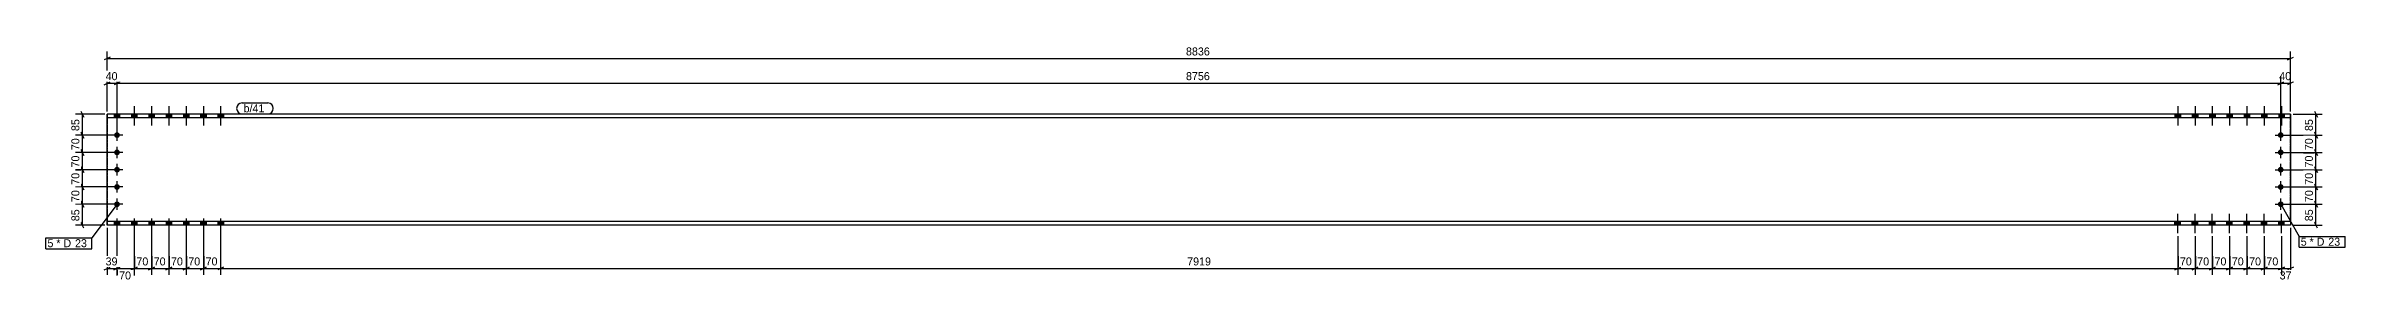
# Model space of a CAD drawing. Header units: millimetres. Extents: x 31 to 23394, y 26 to 977.
# Drawn here: x 14091 to 23394, y 26 to 977 of the extents above; entities that cross this region are included whole.
import ezdxf

# ---------------------------------------------------------------- set-up
doc = ezdxf.new("R2010")
doc.units = ezdxf.units.MM
doc.linetypes.add('DXK_LINE_DOT4', pattern=[0.9408, 0.4704, -0.4704])
doc.styles.add('Comic Sans MS', font='COMIC.TTF', dxfattribs={"height": 0.2})

msp = doc.modelspace()

# ---------------------------------------------------------------- hatches: boundary and pattern name
at = {"linetype": 'Continuous'}
for points in [[(14366.6, 686.8), (14388.6, 686.8), (14388.6, 701.4), (14366.6, 701.4)], [(14366.6, 686.8), (14388.6, 686.8), (14388.6, 701.4), (14366.6, 701.4)], [(14436.6, 686.8), (14458.6, 686.8), (14458.6, 701.4), (14436.6, 701.4)], [(14436.6, 686.8), (14458.6, 686.8), (14458.6, 701.4), (14436.6, 701.4)], [(14506.6, 686.8), (14528.6, 686.8), (14528.6, 701.4), (14506.6, 701.4)], [(14506.6, 686.8), (14528.6, 686.8), (14528.6, 701.4), (14506.6, 701.4)], [(14576.6, 686.8), (14598.6, 686.8), (14598.6, 701.4), (14576.6, 701.4)], [(14576.6, 686.8), (14598.6, 686.8), (14598.6, 701.4), (14576.6, 701.4)], [(14646.6, 686.8), (14668.6, 686.8), (14668.6, 701.4), (14646.6, 701.4)], [(14646.6, 686.8), (14668.6, 686.8), (14668.6, 701.4), (14646.6, 701.4)], [(14716.6, 686.8), (14738.6, 686.8), (14738.6, 701.4), (14716.6, 701.4)], [(14716.6, 686.8), (14738.6, 686.8), (14738.6, 701.4), (14716.6, 701.4)], [(14786.6, 686.8), (14808.6, 686.8), (14808.6, 701.4), (14786.6, 701.4)], [(14786.6, 686.8), (14808.6, 686.8), (14808.6, 701.4), (14786.6, 701.4)], [(22728, 701.4), (22706, 701.4), (22706, 686.8), (22728, 686.8)], [(22728, 701.4), (22706, 701.4), (22706, 686.8), (22728, 686.8)], [(22798, 701.4), (22776, 701.4), (22776, 686.8), (22798, 686.8)], [(22798, 701.4), (22776, 701.4), (22776, 686.8), (22798, 686.8)], [(22868, 701.4), (22846, 701.4), (22846, 686.8), (22868, 686.8)], [(22868, 701.4), (22846, 701.4), (22846, 686.8), (22868, 686.8)], [(22938, 701.4), (22916, 701.4), (22916, 686.8), (22938, 686.8)], [(22938, 701.4), (22916, 701.4), (22916, 686.8), (22938, 686.8)], [(23008, 701.4), (22986, 701.4), (22986, 686.8), (23008, 686.8)], [(23008, 701.4), (22986, 701.4), (22986, 686.8), (23008, 686.8)], [(23078, 701.4), (23056, 701.4), (23056, 686.8), (23078, 686.8)], [(23078, 701.4), (23056, 701.4), (23056, 686.8), (23078, 686.8)], [(23148, 701.4), (23126, 701.4), (23126, 686.8), (23148, 686.8)], [(23148, 701.4), (23126, 701.4), (23126, 686.8), (23148, 686.8)], [(14389.7, 616.4), (14389.4, 614), (14388.7, 611.7), (14387.5, 609.6), (14385.9, 607.9), (14383.9, 606.4), (14381.8, 605.5), (14379.4, 605), (14377, 605), (14374.6, 605.5), (14372.4, 606.4), (14370.5, 607.9), (14368.9, 609.6), (14367.7, 611.7), (14366.9, 614), (14366.7, 616.4), (14366.9, 618.8), (14367.7, 621.1), (14368.9, 623.2), (14370.5, 624.9), (14372.4, 626.4), (14374.6, 627.3), (14377, 627.8), (14379.4, 627.8), (14381.8, 627.3), (14383.9, 626.4), (14385.9, 624.9), (14387.5, 623.2), (14388.7, 621.1), (14389.4, 618.8)], [(23145.4, 616.4), (23145.1, 614), (23144.4, 611.7), (23143.2, 609.6), (23141.6, 607.9), (23139.6, 606.4), (23137.4, 605.5), (23135.1, 605), (23132.7, 605), (23130.3, 605.5), (23128.1, 606.4), (23126.2, 607.9), (23124.6, 609.6), (23123.4, 611.7), (23122.6, 614), (23122.4, 616.4), (23122.6, 618.8), (23123.4, 621.1), (23124.6, 623.2), (23126.2, 624.9), (23128.1, 626.4), (23130.3, 627.3), (23132.7, 627.8), (23135.1, 627.8), (23137.4, 627.3), (23139.6, 626.4), (23141.6, 624.9), (23143.2, 623.2), (23144.4, 621.1), (23145.1, 618.8)], [(14389.7, 546.4), (14389.4, 544), (14388.7, 541.7), (14387.5, 539.6), (14385.9, 537.9), (14383.9, 536.4), (14381.8, 535.5), (14379.4, 535), (14377, 535), (14374.6, 535.5), (14372.4, 536.4), (14370.5, 537.9), (14368.9, 539.6), (14367.7, 541.7), (14366.9, 544), (14366.7, 546.4), (14366.9, 548.8), (14367.7, 551.1), (14368.9, 553.2), (14370.5, 554.9), (14372.4, 556.4), (14374.6, 557.3), (14377, 557.8), (14379.4, 557.8), (14381.8, 557.3), (14383.9, 556.4), (14385.9, 554.9), (14387.5, 553.2), (14388.7, 551.1), (14389.4, 548.8)], [(14389.7, 476.4), (14389.4, 474), (14388.7, 471.7), (14387.5, 469.6), (14385.9, 467.9), (14383.9, 466.4), (14381.8, 465.5), (14379.4, 465), (14377, 465), (14374.6, 465.5), (14372.4, 466.4), (14370.5, 467.9), (14368.9, 469.6), (14367.7, 471.7), (14366.9, 474), (14366.7, 476.4), (14366.9, 478.8), (14367.7, 481.1), (14368.9, 483.2), (14370.5, 484.9), (14372.4, 486.4), (14374.6, 487.3), (14377, 487.8), (14379.4, 487.8), (14381.8, 487.3), (14383.9, 486.4), (14385.9, 484.9), (14387.5, 483.2), (14388.7, 481.1), (14389.4, 478.8)], [(23145.4, 546.4), (23145.1, 544), (23144.4, 541.7), (23143.2, 539.6), (23141.6, 537.9), (23139.6, 536.4), (23137.4, 535.5), (23135.1, 535), (23132.7, 535), (23130.3, 535.5), (23128.1, 536.4), (23126.2, 537.9), (23124.6, 539.6), (23123.4, 541.7), (23122.6, 544), (23122.4, 546.4), (23122.6, 548.8), (23123.4, 551.1), (23124.6, 553.2), (23126.2, 554.9), (23128.1, 556.4), (23130.3, 557.3), (23132.7, 557.8), (23135.1, 557.8), (23137.4, 557.3), (23139.6, 556.4), (23141.6, 554.9), (23143.2, 553.2), (23144.4, 551.1), (23145.1, 548.8)], [(23145.4, 476.4), (23145.1, 474), (23144.4, 471.7), (23143.2, 469.6), (23141.6, 467.9), (23139.6, 466.4), (23137.4, 465.5), (23135.1, 465), (23132.7, 465), (23130.3, 465.5), (23128.1, 466.4), (23126.2, 467.9), (23124.6, 469.6), (23123.4, 471.7), (23122.6, 474), (23122.4, 476.4), (23122.6, 478.8), (23123.4, 481.1), (23124.6, 483.2), (23126.2, 484.9), (23128.1, 486.4), (23130.3, 487.3), (23132.7, 487.8), (23135.1, 487.8), (23137.4, 487.3), (23139.6, 486.4), (23141.6, 484.9), (23143.2, 483.2), (23144.4, 481.1), (23145.1, 478.8)], [(14389.7, 406.4), (14389.4, 404), (14388.7, 401.7), (14387.5, 399.6), (14385.9, 397.9), (14383.9, 396.4), (14381.8, 395.5), (14379.4, 395), (14377, 395), (14374.6, 395.5), (14372.4, 396.4), (14370.5, 397.9), (14368.9, 399.6), (14367.7, 401.7), (14366.9, 404), (14366.7, 406.4), (14366.9, 408.8), (14367.7, 411.1), (14368.9, 413.2), (14370.5, 414.9), (14372.4, 416.4), (14374.6, 417.3), (14377, 417.8), (14379.4, 417.8), (14381.8, 417.3), (14383.9, 416.4), (14385.9, 414.9), (14387.5, 413.2), (14388.7, 411.1), (14389.4, 408.8)], [(23145.4, 406.4), (23145.1, 404), (23144.4, 401.7), (23143.2, 399.6), (23141.6, 397.9), (23139.6, 396.4), (23137.4, 395.5), (23135.1, 395), (23132.7, 395), (23130.3, 395.5), (23128.1, 396.4), (23126.2, 397.9), (23124.6, 399.6), (23123.4, 401.7), (23122.6, 404), (23122.4, 406.4), (23122.6, 408.8), (23123.4, 411.1), (23124.6, 413.2), (23126.2, 414.9), (23128.1, 416.4), (23130.3, 417.3), (23132.7, 417.8), (23135.1, 417.8), (23137.4, 417.3), (23139.6, 416.4), (23141.6, 414.9), (23143.2, 413.2), (23144.4, 411.1), (23145.1, 408.8)], [(14389.7, 336.4), (14389.4, 334), (14388.7, 331.7), (14387.5, 329.6), (14385.9, 327.9), (14383.9, 326.4), (14381.8, 325.5), (14379.4, 325), (14377, 325), (14374.6, 325.5), (14372.4, 326.4), (14370.5, 327.9), (14368.9, 329.6), (14367.7, 331.7), (14366.9, 334), (14366.7, 336.4), (14366.9, 338.8), (14367.7, 341.1), (14368.9, 343.2), (14370.5, 344.9), (14372.4, 346.4), (14374.6, 347.3), (14377, 347.8), (14379.4, 347.8), (14381.8, 347.3), (14383.9, 346.4), (14385.9, 344.9), (14387.5, 343.2), (14388.7, 341.1), (14389.4, 338.8)], [(23145.4, 336.4), (23145.1, 334), (23144.4, 331.7), (23143.2, 329.6), (23141.6, 327.9), (23139.6, 326.4), (23137.4, 325.5), (23135.1, 325), (23132.7, 325), (23130.3, 325.5), (23128.1, 326.4), (23126.2, 327.9), (23124.6, 329.6), (23123.4, 331.7), (23122.6, 334), (23122.4, 336.4), (23122.6, 338.8), (23123.4, 341.1), (23124.6, 343.2), (23126.2, 344.9), (23128.1, 346.4), (23130.3, 347.3), (23132.7, 347.8), (23135.1, 347.8), (23137.4, 347.3), (23139.6, 346.4), (23141.6, 344.9), (23143.2, 343.2), (23144.4, 341.1), (23145.1, 338.8)], [(14366.6, 251.4), (14388.6, 251.4), (14388.6, 266), (14366.6, 266)], [(14366.6, 251.4), (14388.6, 251.4), (14388.6, 266), (14366.6, 266)], [(14436.6, 251.4), (14458.6, 251.4), (14458.6, 266), (14436.6, 266)], [(14436.6, 251.4), (14458.6, 251.4), (14458.6, 266), (14436.6, 266)], [(14506.6, 251.4), (14528.6, 251.4), (14528.6, 266), (14506.6, 266)], [(14506.6, 251.4), (14528.6, 251.4), (14528.6, 266), (14506.6, 266)], [(14576.6, 251.4), (14598.6, 251.4), (14598.6, 266), (14576.6, 266)], [(14576.6, 251.4), (14598.6, 251.4), (14598.6, 266), (14576.6, 266)], [(14646.6, 251.4), (14668.6, 251.4), (14668.6, 266), (14646.6, 266)], [(14646.6, 251.4), (14668.6, 251.4), (14668.6, 266), (14646.6, 266)], [(14716.6, 251.4), (14738.6, 251.4), (14738.6, 266), (14716.6, 266)], [(14716.6, 251.4), (14738.6, 251.4), (14738.6, 266), (14716.6, 266)], [(14786.6, 251.4), (14808.6, 251.4), (14808.6, 266), (14786.6, 266)], [(14786.6, 251.4), (14808.6, 251.4), (14808.6, 266), (14786.6, 266)], [(22728, 266), (22706, 266), (22706, 251.4), (22728, 251.4)], [(22728, 266), (22706, 266), (22706, 251.4), (22728, 251.4)], [(22798, 266), (22776, 266), (22776, 251.4), (22798, 251.4)], [(22798, 266), (22776, 266), (22776, 251.4), (22798, 251.4)], [(22868, 266), (22846, 266), (22846, 251.4), (22868, 251.4)], [(22868, 266), (22846, 266), (22846, 251.4), (22868, 251.4)], [(22938, 266), (22916, 266), (22916, 251.4), (22938, 251.4)], [(22938, 266), (22916, 266), (22916, 251.4), (22938, 251.4)], [(23008, 266), (22986, 266), (22986, 251.4), (23008, 251.4)], [(23008, 266), (22986, 266), (22986, 251.4), (23008, 251.4)], [(23078, 266), (23056, 266), (23056, 251.4), (23078, 251.4)], [(23078, 266), (23056, 266), (23056, 251.4), (23078, 251.4)], [(23148, 266), (23126, 266), (23126, 251.4), (23148, 251.4)], [(23148, 266), (23126, 266), (23126, 251.4), (23148, 251.4)]]:
    msp.add_hatch(color=3, dxfattribs=at).paths.add_polyline_path(points)

# ---------------------------------------------------------------- linework, layer by layer
at = {"color": 8, "linetype": 'Continuous'}
for p, q in [((14350.2, 932.4), (14326.2, 920.4)), ((14338.2, 711.4), (14338.2, 954.8)), ((14338.2, 926.4), (23173.9, 926.4)), ((14338.2, 711.4), (14338.2, 854.8)), ((14378.2, 626.4), (14378.2, 854.8)), ((14378.2, 626.4), (14378.2, 854.8)), ((23133.9, 626.4), (23133.9, 854.8)), ((23173.9, 711.4), (23173.9, 854.8)), ((14326.2, 820.4), (14350.2, 832.4)), ((14338.2, 826.4), (14378.2, 826.4)), ((14390.2, 832.4), (14366.2, 820.4)), ((14390.2, 832.4), (14366.2, 820.4)), ((23121.9, 820.4), (23145.9, 832.4)), ((23133.9, 826.4), (23173.9, 826.4)), ((23185.9, 832.4), (23161.9, 820.4)), ((14328.2, 701.4), (14209.8, 701.4)), ((14232.2, 713.4), (14244.2, 689.4)), ((14238.2, 616.4), (14238.2, 701.4)), ((23183.9, 701.4), (23302.1, 701.4)), ((23270.5, 713.4), (23282.5, 689.4)), ((23276.5, 616.4), (23276.5, 701.4)), ((14368.2, 616.4), (14209.8, 616.4)), ((14244.2, 604.4), (14232.2, 628.4)), ((14244.2, 534.4), (14232.2, 558.4)), ((23143.9, 616.4), (23302.1, 616.4)), ((23282.5, 604.4), (23270.5, 628.4)), ((23270.5, 558.4), (23282.5, 534.4)), ((14368.2, 546.4), (14209.8, 546.4)), ((14368.2, 476.4), (14209.8, 476.4)), ((14232.2, 488.4), (14244.2, 464.4)), ((23143.9, 546.4), (23302.1, 546.4)), ((23143.9, 476.4), (23302.1, 476.4)), ((23282.5, 464.4), (23270.5, 488.4)), ((23276.5, 476.4), (23276.5, 546.4)), ((14368.2, 406.4), (14209.8, 406.4)), ((14232.2, 418.4), (14244.2, 394.4)), ((23143.9, 406.4), (23302.1, 406.4)), ((23282.5, 394.4), (23270.5, 418.4)), ((14368.2, 336.4), (14209.8, 336.4)), ((14232.2, 348.4), (14244.2, 324.4)), ((14238.2, 251.4), (14238.2, 336.4)), ((23143.9, 336.4), (23302.1, 336.4)), ((23282.5, 324.4), (23270.5, 348.4)), ((14328.2, 251.4), (14209.8, 251.4)), ((14244.2, 239.4), (14232.2, 263.4)), ((14377.6, 206.7), (14377.6, 48)), ((14447.6, 206.7), (14447.6, 50.8)), ((14517.6, 206.7), (14517.6, 50.8)), ((14587.6, 206.7), (14587.6, 50.8)), ((14657.6, 206.7), (14657.6, 50.8)), ((14727.6, 206.7), (14727.6, 50.8)), ((14797.6, 206.7), (14797.6, 50.8)), ((14797.6, 206.7), (14797.6, 50.8)), ((22717, 206.7), (22717, 50.8)), ((22787, 206.7), (22787, 50.8)), ((22857, 206.7), (22857, 50.8)), ((22927, 206.7), (22927, 50.8)), ((22997, 206.7), (22997, 50.8)), ((23067, 206.7), (23067, 50.8)), ((23137, 206.7), (23137, 48)), ((23173.9, 241.4), (23173.9, 48)), ((23183.9, 251.4), (23302.1, 251.4)), ((23282.5, 239.4), (23270.5, 263.4)), ((14365.6, 70.4), (14389.6, 82.4)), ((14435.6, 70.4), (14459.6, 82.4)), ((14505.6, 70.4), (14529.6, 82.4)), ((14575.6, 70.4), (14599.6, 82.4)), ((14645.6, 70.4), (14669.6, 82.4)), ((14715.6, 70.4), (14739.6, 82.4)), ((14727.6, 76.4), (14797.6, 76.4)), ((14809.6, 82.4), (14785.6, 70.4)), ((14809.6, 82.4), (14785.6, 70.4)), ((22705, 70.4), (22729, 82.4)), ((22775, 70.4), (22799, 82.4)), ((22845, 70.4), (22869, 82.4)), ((22915, 70.4), (22939, 82.4)), ((22985, 70.4), (23009, 82.4)), ((23125, 70.4), (23149, 82.4)), ((23137, 76.4), (23173.9, 76.4)), ((23185.9, 82.4), (23161.9, 70.4))]:
    msp.add_line(p, q, dxfattribs=at)
at = {"color": 7, "linetype": 'Continuous'}
for p, q in [((14338.2, 686.8), (14338.2, 701.4)), ((14338.2, 701.4), (14338.2, 701.4)), ((23173.9, 701.4), (14338.2, 701.4)), ((14338.2, 266), (14338.2, 686.8)), ((14338.2, 686.8), (14338.2, 686.8)), ((23173.9, 686.8), (14338.2, 686.8)), ((23173.9, 701.4), (23173.9, 686.8)), ((23173.9, 686.8), (23173.9, 266)), ((14338.2, 251.4), (14338.2, 266)), ((14338.2, 266), (14338.2, 266)), ((23173.9, 266), (14338.2, 266)), ((14338.2, 251.4), (14338.2, 251.4)), ((23173.9, 251.4), (14338.2, 251.4)), ((23173.9, 266), (23173.9, 251.4))]:
    msp.add_line(p, q, dxfattribs=at)
at = {"color": 7, "linetype": 'DXK_LINE_DOT4'}
for p, q in [((14338.2, 701.4), (14338.2, 686.8)), ((14338.2, 686.8), (14338.2, 686.8)), ((14338.2, 686.8), (14338.2, 266)), ((23173.9, 701.4), (23173.9, 701.4)), ((23173.9, 686.8), (23173.9, 701.4)), ((23173.9, 686.8), (23173.9, 686.8)), ((23173.9, 686.8), (23173.9, 686.8)), ((23173.9, 686.8), (23173.9, 686.8)), ((23173.9, 686.8), (23173.9, 686.8)), ((23173.9, 266), (23173.9, 686.8)), ((14338.2, 266), (14338.2, 266)), ((14338.2, 266), (14338.2, 251.4)), ((23173.9, 266), (23173.9, 266)), ((23173.9, 266), (23173.9, 266)), ((23173.9, 266), (23173.9, 266)), ((23173.9, 266), (23173.9, 266)), ((23173.9, 266), (23173.9, 251.4)), ((23173.9, 251.4), (23173.9, 251.4))]:
    msp.add_line(p, q, dxfattribs=at)
at = {"color": 3, "linetype": 'Continuous'}
for p, q in [((14366.6, 701.4), (14366.6, 686.8)), ((14366.6, 701.4), (14366.6, 686.8)), ((14377.6, 733.6), (14377.6, 655.4)), ((14377.6, 733.6), (14377.6, 655.4)), ((14388.6, 701.4), (14388.6, 686.8)), ((14388.6, 701.4), (14388.6, 686.8)), ((14436.6, 701.4), (14436.6, 686.8)), ((14436.6, 701.4), (14436.6, 686.8)), ((14447.6, 733.6), (14447.6, 655.4)), ((14447.6, 733.6), (14447.6, 655.4)), ((14458.6, 701.4), (14458.6, 686.8)), ((14458.6, 701.4), (14458.6, 686.8)), ((14506.6, 701.4), (14506.6, 686.8)), ((14506.6, 701.4), (14506.6, 686.8)), ((14517.6, 733.6), (14517.6, 655.4)), ((14517.6, 733.6), (14517.6, 655.4)), ((14528.6, 701.4), (14528.6, 686.8)), ((14528.6, 701.4), (14528.6, 686.8)), ((14576.6, 701.4), (14576.6, 686.8)), ((14576.6, 701.4), (14576.6, 686.8)), ((14587.6, 733.6), (14587.6, 655.4)), ((14587.6, 733.6), (14587.6, 655.4)), ((14598.6, 701.4), (14598.6, 686.8)), ((14598.6, 701.4), (14598.6, 686.8)), ((14646.6, 701.4), (14646.6, 686.8)), ((14646.6, 701.4), (14646.6, 686.8)), ((14657.6, 733.6), (14657.6, 655.4)), ((14657.6, 733.6), (14657.6, 655.4)), ((14668.6, 701.4), (14668.6, 686.8)), ((14668.6, 701.4), (14668.6, 686.8)), ((14716.6, 701.4), (14716.6, 686.8)), ((14716.6, 701.4), (14716.6, 686.8)), ((14727.6, 733.6), (14727.6, 655.4)), ((14727.6, 733.6), (14727.6, 655.4)), ((14738.6, 701.4), (14738.6, 686.8)), ((14738.6, 701.4), (14738.6, 686.8)), ((14786.6, 701.4), (14786.6, 686.8)), ((14786.6, 701.4), (14786.6, 686.8)), ((14797.6, 733.6), (14797.6, 655.4)), ((14797.6, 733.6), (14797.6, 655.4)), ((14808.6, 701.4), (14808.6, 686.8)), ((14808.6, 701.4), (14808.6, 686.8)), ((22706, 701.4), (22706, 686.8)), ((22706, 701.4), (22706, 686.8)), ((22717, 733.6), (22717, 655.4)), ((22717, 733.6), (22717, 655.4)), ((22728, 701.4), (22728, 686.8)), ((22728, 701.4), (22728, 686.8)), ((22776, 701.4), (22776, 686.8)), ((22776, 701.4), (22776, 686.8)), ((22787, 733.6), (22787, 655.4)), ((22787, 733.6), (22787, 655.4)), ((22798, 701.4), (22798, 686.8)), ((22798, 701.4), (22798, 686.8)), ((22846, 701.4), (22846, 686.8)), ((22846, 701.4), (22846, 686.8)), ((22857, 733.6), (22857, 655.4)), ((22857, 733.6), (22857, 655.4)), ((22868, 701.4), (22868, 686.8)), ((22868, 701.4), (22868, 686.8)), ((22916, 701.4), (22916, 686.8)), ((22916, 701.4), (22916, 686.8)), ((22927, 733.6), (22927, 655.4)), ((22927, 733.6), (22927, 655.4)), ((22938, 701.4), (22938, 686.8)), ((22938, 701.4), (22938, 686.8)), ((22986, 701.4), (22986, 686.8)), ((22986, 701.4), (22986, 686.8)), ((22997, 733.6), (22997, 655.4)), ((22997, 733.6), (22997, 655.4)), ((23008, 701.4), (23008, 686.8)), ((23008, 701.4), (23008, 686.8)), ((23056, 701.4), (23056, 686.8)), ((23056, 701.4), (23056, 686.8)), ((23067, 733.6), (23067, 655.4)), ((23067, 733.6), (23067, 655.4)), ((23078, 701.4), (23078, 686.8)), ((23078, 701.4), (23078, 686.8)), ((23126, 701.4), (23126, 686.8)), ((23126, 701.4), (23126, 686.8)), ((23137, 733.6), (23137, 655.4)), ((23137, 733.6), (23137, 655.4)), ((23148, 701.4), (23148, 686.8)), ((23148, 701.4), (23148, 686.8)), ((14401.2, 616.4), (14355.2, 616.4)), ((14378.2, 593.4), (14378.2, 639.4)), ((14378.2, 523.4), (14378.2, 569.4)), ((23110.9, 616.4), (23156.9, 616.4)), ((23133.9, 593.4), (23133.9, 639.4)), ((23133.9, 523.4), (23133.9, 569.4)), ((14401.2, 546.4), (14355.2, 546.4)), ((14401.2, 476.4), (14355.2, 476.4)), ((14378.2, 453.4), (14378.2, 499.4)), ((23110.9, 546.4), (23156.9, 546.4)), ((23110.9, 476.4), (23156.9, 476.4)), ((23133.9, 453.4), (23133.9, 499.4)), ((14401.2, 406.4), (14355.2, 406.4)), ((14378.2, 383.4), (14378.2, 429.4)), ((23110.9, 406.4), (23156.9, 406.4)), ((23133.9, 383.4), (23133.9, 429.4)), ((14401.2, 336.4), (14355.2, 336.4)), ((14377.6, 279.2), (14377.6, 201)), ((14377.6, 279.2), (14377.6, 201)), ((14378.2, 313.4), (14378.2, 359.4)), ((14447.6, 279.2), (14447.6, 201)), ((14447.6, 279.2), (14447.6, 201)), ((14517.6, 279.2), (14517.6, 201)), ((14517.6, 279.2), (14517.6, 201)), ((14587.6, 279.2), (14587.6, 201)), ((14587.6, 279.2), (14587.6, 201)), ((14657.6, 279.2), (14657.6, 201)), ((14657.6, 279.2), (14657.6, 201)), ((14727.6, 279.2), (14727.6, 201)), ((14727.6, 279.2), (14727.6, 201)), ((14797.6, 279.2), (14797.6, 201)), ((14797.6, 279.2), (14797.6, 201)), ((22717, 219.2), (22717, 297.4)), ((22717, 219.2), (22717, 297.4)), ((22787, 219.2), (22787, 297.4)), ((22787, 219.2), (22787, 297.4)), ((22857, 219.2), (22857, 297.4)), ((22857, 219.2), (22857, 297.4)), ((22927, 219.2), (22927, 297.4)), ((22927, 219.2), (22927, 297.4)), ((22997, 219.2), (22997, 297.4)), ((22997, 219.2), (22997, 297.4)), ((23067, 219.2), (23067, 297.4)), ((23067, 219.2), (23067, 297.4)), ((23110.9, 336.4), (23156.9, 336.4)), ((23133.9, 313.4), (23133.9, 359.4)), ((23137, 219.2), (23137, 297.4)), ((23137, 219.2), (23137, 297.4)), ((14366.6, 266), (14366.6, 251.4)), ((14366.6, 266), (14366.6, 251.4)), ((14388.6, 266), (14388.6, 251.4)), ((14388.6, 266), (14388.6, 251.4)), ((14436.6, 266), (14436.6, 251.4)), ((14436.6, 266), (14436.6, 251.4)), ((14458.6, 266), (14458.6, 251.4)), ((14458.6, 266), (14458.6, 251.4)), ((14506.6, 266), (14506.6, 251.4)), ((14506.6, 266), (14506.6, 251.4)), ((14528.6, 266), (14528.6, 251.4)), ((14528.6, 266), (14528.6, 251.4)), ((14576.6, 266), (14576.6, 251.4)), ((14576.6, 266), (14576.6, 251.4)), ((14598.6, 266), (14598.6, 251.4)), ((14598.6, 266), (14598.6, 251.4)), ((14646.6, 266), (14646.6, 251.4)), ((14646.6, 266), (14646.6, 251.4)), ((14668.6, 266), (14668.6, 251.4)), ((14668.6, 266), (14668.6, 251.4)), ((14716.6, 266), (14716.6, 251.4)), ((14716.6, 266), (14716.6, 251.4)), ((14738.6, 266), (14738.6, 251.4)), ((14738.6, 266), (14738.6, 251.4)), ((14786.6, 266), (14786.6, 251.4)), ((14786.6, 266), (14786.6, 251.4)), ((14808.6, 266), (14808.6, 251.4)), ((14808.6, 266), (14808.6, 251.4)), ((22706, 251.4), (22706, 266)), ((22706, 251.4), (22706, 266)), ((22728, 251.4), (22728, 266)), ((22728, 251.4), (22728, 266)), ((22776, 251.4), (22776, 266)), ((22776, 251.4), (22776, 266)), ((22798, 251.4), (22798, 266)), ((22798, 251.4), (22798, 266)), ((22846, 251.4), (22846, 266)), ((22846, 251.4), (22846, 266)), ((22868, 251.4), (22868, 266)), ((22868, 251.4), (22868, 266)), ((22916, 251.4), (22916, 266)), ((22916, 251.4), (22916, 266)), ((22938, 251.4), (22938, 266)), ((22938, 251.4), (22938, 266)), ((22986, 251.4), (22986, 266)), ((22986, 251.4), (22986, 266)), ((23008, 251.4), (23008, 266)), ((23008, 251.4), (23008, 266)), ((23056, 251.4), (23056, 266)), ((23056, 251.4), (23056, 266)), ((23078, 251.4), (23078, 266)), ((23078, 251.4), (23078, 266)), ((23126, 251.4), (23126, 266)), ((23126, 251.4), (23126, 266)), ((23148, 251.4), (23148, 266)), ((23148, 251.4), (23148, 266))]:
    msp.add_line(p, q, dxfattribs=at)

# ---------------------------------------------------------------- wipeouts: each hides what was drawn before it
at = {"color": 0}
msp.add_wipeout([(14122.8, 162.6), (14122.8, 194.6), (14096.7, 194.6), (14096.7, 162.6)], dxfattribs=at)

# ---------------------------------------------------------------- next in the draw order: wipeouts: each hides what was drawn before it
for points in [[(18814.6, 932.4), (18814.6, 977.2), (18697.5, 977.2), (18697.5, 932.4)], [(23186.3, 832.4), (23186.3, 877.2), (23121.4, 877.2), (23121.4, 832.4)], [(14232.2, 691.4), (14187.4, 691.4), (14187.4, 626.4), (14232.2, 626.4)], [(14982.7, 708.4), (14982.7, 740.4), (14890.2, 740.4), (14890.2, 708.4)], [(23270.5, 691.4), (23225.7, 691.4), (23225.7, 626.4), (23270.5, 626.4)], [(23270.5, 543.9), (23225.7, 543.9), (23225.7, 478.9), (23270.5, 478.9)], [(14232.2, 326.4), (14187.4, 326.4), (14187.4, 261.4), (14232.2, 261.4)], [(14122.8, 162.6), (14122.8, 194.6), (14096.7, 194.6), (14096.7, 162.6)], [(23240.9, 168.5), (23240.9, 200.5), (23214.9, 200.5), (23214.9, 168.5)], [(23187.9, 25.6), (23187.9, 70.4), (23123, 70.4), (23123, 25.6)]]:
    msp.add_wipeout(points, dxfattribs=at)

# ---------------------------------------------------------------- next in the draw order: linework, layer by layer
at = {"color": 8, "linetype": 'Continuous'}
for p, q in [((23161.9, 920.4), (23185.9, 932.4)), ((23173.9, 711.4), (23173.9, 954.8)), ((23133.9, 626.4), (23133.9, 854.8)), ((14378.2, 826.4), (23133.9, 826.4)), ((23121.9, 820.4), (23145.9, 832.4)), ((14368.2, 616.4), (14209.8, 616.4)), ((14232.2, 628.4), (14244.2, 604.4)), ((14238.2, 546.4), (14238.2, 616.4)), ((23143.9, 616.4), (23302.1, 616.4)), ((23270.5, 628.4), (23282.5, 604.4)), ((23282.5, 534.4), (23270.5, 558.4)), ((23276.5, 546.4), (23276.5, 616.4)), ((23143.9, 546.4), (23302.1, 546.4)), ((23143.9, 476.4), (23302.1, 476.4)), ((23270.5, 488.4), (23282.5, 464.4)), ((23276.5, 406.4), (23276.5, 476.4)), ((14238.2, 336.4), (14238.2, 406.4)), ((14368.2, 336.4), (14209.8, 336.4)), ((14244.2, 324.4), (14232.2, 348.4)), ((23137, 206.7), (23137, 50.8)), ((23055, 70.4), (23079, 82.4)), ((23067, 76.4), (23137, 76.4)), ((23149, 82.4), (23125, 70.4))]:
    msp.add_line(p, q, dxfattribs=at)

# ---------------------------------------------------------------- next in the draw order: texts
at = {"color": 3, "style": 'Comic Sans MS'}
for s, p in [('8836', (18703.9, 938.8)), ('40', (23127.8, 838.8)), ('37', (23129.4, 32))]:
    msp.add_text(s, height=32.38, dxfattribs=at).set_placement(p)
for s, p in [('85', (14225.8, 632.8)), ('85', (23264.1, 632.8)), ('70', (23264.1, 485.3)), ('85', (14225.8, 267.8))]:
    msp.add_text(s, height=32.38, rotation=90.00021, dxfattribs=at).set_placement(p)

# ---------------------------------------------------------------- next in the draw order: wipeouts: each hides what was drawn before it
at = {"color": 0}
for points in [[(14982.7, 708.4), (14982.7, 740.4), (14890.2, 740.4), (14890.2, 708.4)], [(14198.6, 162.6), (14198.6, 194.6), (14132.4, 194.6), (14132.4, 162.6)], [(23240.9, 168.5), (23240.9, 200.5), (23214.9, 200.5), (23214.9, 168.5)]]:
    msp.add_wipeout(points, dxfattribs=at)

# ---------------------------------------------------------------- next in the draw order: linework, layer by layer
at = {"color": 7, "linetype": 'Continuous'}
for p, q in [((14884.2, 746.4), (14988.7, 746.4)), ((14884.2, 702.4), (14988.7, 702.4))]:
    msp.add_line(p, q, dxfattribs=at)
for centre, start, end in [((14884.2, 724.4), 90, 270), ((14988.7, 724.4), 270, 90)]:
    msp.add_arc(centre, 22, start, end, dxfattribs=at)

# ---------------------------------------------------------------- next in the draw order: texts
at = {"color": 3, "style": 'Comic Sans MS'}
msp.add_text('b/41', height=32.38, dxfattribs=at).set_placement((14890.2, 708.4))

# ---------------------------------------------------------------- next in the draw order: wipeouts: each hides what was drawn before it
at = {"color": 0}
for points in [[(14390.7, 832.4), (14390.7, 877.2), (14325.7, 877.2), (14325.7, 832.4)], [(18814.6, 832.4), (18814.6, 877.2), (18697.5, 877.2), (18697.5, 832.4)], [(14232.2, 613.9), (14187.4, 613.9), (14187.4, 548.9), (14232.2, 548.9)], [(23270.5, 613.9), (23225.7, 613.9), (23225.7, 548.9), (23270.5, 548.9)], [(23270.5, 473.9), (23225.7, 473.9), (23225.7, 408.9), (23270.5, 408.9)], [(14232.2, 403.9), (14187.4, 403.9), (14187.4, 338.9), (14232.2, 338.9)], [(14198.6, 162.6), (14198.6, 194.6), (14132.4, 194.6), (14132.4, 162.6)], [(23316.7, 168.5), (23316.7, 200.5), (23250.5, 200.5), (23250.5, 168.5)], [(23134.4, 82.4), (23134.4, 127.2), (23069.5, 127.2), (23069.5, 82.4)]]:
    msp.add_wipeout(points, dxfattribs=at)

# ---------------------------------------------------------------- next in the draw order: linework, layer by layer
at = {"color": 8, "linetype": 'Continuous'}
for p, q in [((14232.2, 558.4), (14244.2, 534.4)), ((14368.2, 546.4), (14209.8, 546.4)), ((14238.2, 406.4), (14238.2, 476.4)), ((14368.2, 406.4), (14209.8, 406.4)), ((14244.2, 394.4), (14232.2, 418.4)), ((23143.9, 406.4), (23302.1, 406.4)), ((23270.5, 418.4), (23282.5, 394.4)), ((23276.5, 336.4), (23276.5, 406.4)), ((23067, 206.7), (23067, 50.8)), ((22997, 76.4), (23067, 76.4)), ((23079, 82.4), (23055, 70.4))]:
    msp.add_line(p, q, dxfattribs=at)
at = {"color": 7, "linetype": 'Continuous'}
msp.add_line((14090.7, 156.6), (14090.7, 200.6), dxfattribs=at)

# ---------------------------------------------------------------- next in the draw order: texts
at = {"color": 3, "style": 'Comic Sans MS'}
for s, height, p in [('40', 32.38, (14332.1, 838.8)), ('8756', 32.38, (18703.9, 838.8)), ('5', 32.4, (14096.7, 162.6)), ('70', 32.38, (23075.9, 88.8))]:
    msp.add_text(s, height=height, dxfattribs=at).set_placement(p)
for p in [(14225.8, 555.3), (23264.1, 555.3), (14225.8, 345.3), (23264.1, 415.3)]:
    msp.add_text('70', height=32.38, rotation=90.00021, dxfattribs=at).set_placement(p)

# ---------------------------------------------------------------- next in the draw order: wipeouts: each hides what was drawn before it
at = {"color": 0}
for points in [[(14260.3, 162.6), (14260.3, 194.6), (14208.2, 194.6), (14208.2, 162.6)], [(23316.7, 168.5), (23316.7, 200.5), (23250.5, 200.5), (23250.5, 168.5)]]:
    msp.add_wipeout(points, dxfattribs=at)

# ---------------------------------------------------------------- next in the draw order: linework, layer by layer
at = {"color": 7, "linetype": 'Continuous'}
msp.add_line((23208.9, 162.5), (23208.9, 206.5), dxfattribs=at)

# ---------------------------------------------------------------- next in the draw order: texts
at = {"color": 3, "style": 'Comic Sans MS'}
msp.add_text('5', height=32.4, dxfattribs=at).set_placement((23214.9, 168.5))

# ---------------------------------------------------------------- next in the draw order: wipeouts: each hides what was drawn before it
at = {"color": 0}
for points in [[(14232.2, 473.9), (14187.4, 473.9), (14187.4, 408.9), (14232.2, 408.9)], [(23270.5, 403.9), (23225.7, 403.9), (23225.7, 338.9), (23270.5, 338.9)], [(14260.3, 162.6), (14260.3, 194.6), (14208.2, 194.6), (14208.2, 162.6)], [(23378.5, 168.5), (23378.5, 200.5), (23326.3, 200.5), (23326.3, 168.5)], [(23064.4, 82.4), (23064.4, 127.2), (22999.5, 127.2), (22999.5, 82.4)]]:
    msp.add_wipeout(points, dxfattribs=at)

# ---------------------------------------------------------------- next in the draw order: linework, layer by layer
at = {"color": 8, "linetype": 'Continuous'}
for p, q in [((14368.2, 476.4), (14209.8, 476.4)), ((14244.2, 464.4), (14232.2, 488.4)), ((14238.2, 476.4), (14238.2, 546.4)), ((23143.9, 336.4), (23302.1, 336.4)), ((23270.5, 348.4), (23282.5, 324.4)), ((23276.5, 251.4), (23276.5, 336.4)), ((22997, 206.7), (22997, 50.8)), ((22927, 76.4), (22997, 76.4)), ((23009, 82.4), (22985, 70.4))]:
    msp.add_line(p, q, dxfattribs=at)
at = {"color": 7, "linetype": 'Continuous'}
for p, q in [((14378.2, 336.4), (14275.9, 200.6)), ((14090.7, 200.6), (14275.9, 200.6)), ((14275.9, 156.6), (14275.9, 200.6)), ((14090.7, 156.6), (14275.9, 156.6))]:
    msp.add_line(p, q, dxfattribs=at)

# ---------------------------------------------------------------- next in the draw order: texts
at = {"color": 3, "style": 'Comic Sans MS'}
for p in [(14225.8, 415.3), (23264.1, 345.3)]:
    msp.add_text('70', height=32.38, rotation=90.00021, dxfattribs=at).set_placement(p)
for s, p in [('* D', (14132.4, 162.6)), ('23', (14208.2, 162.6)), ('70', (23005.9, 88.8))]:
    msp.add_text(s, height=32.38, dxfattribs=at).set_placement(p)

# ---------------------------------------------------------------- next in the draw order: wipeouts: each hides what was drawn before it
at = {"color": 0}
msp.add_wipeout([(23378.5, 168.5), (23378.5, 200.5), (23326.3, 200.5), (23326.3, 168.5)], dxfattribs=at)

# ---------------------------------------------------------------- next in the draw order: linework, layer by layer
at = {"color": 7, "linetype": 'Continuous'}
for p, q in [((23208.9, 206.5), (23394.1, 206.5)), ((23394.1, 162.5), (23394.1, 206.5)), ((23208.9, 162.5), (23394.1, 162.5))]:
    msp.add_line(p, q, dxfattribs=at)

# ---------------------------------------------------------------- next in the draw order: texts
at = {"color": 3, "style": 'Comic Sans MS'}
for s, p in [('* D', (23250.5, 168.5)), ('23', (23326.3, 168.5))]:
    msp.add_text(s, height=32.38, dxfattribs=at).set_placement(p)

# ---------------------------------------------------------------- next in the draw order: wipeouts: each hides what was drawn before it
at = {"color": 0}
for points in [[(14232.2, 543.9), (14187.4, 543.9), (14187.4, 478.9), (14232.2, 478.9)], [(23270.5, 326.4), (23225.7, 326.4), (23225.7, 261.4), (23270.5, 261.4)], [(22994.4, 82.4), (22994.4, 127.2), (22929.5, 127.2), (22929.5, 82.4)]]:
    msp.add_wipeout(points, dxfattribs=at)

# ---------------------------------------------------------------- next in the draw order: linework, layer by layer
at = {"color": 7, "linetype": 'Continuous'}
msp.add_line((23133.9, 336.4), (23208.9, 206.5), dxfattribs=at)
at = {"color": 8, "linetype": 'Continuous'}
for p, q in [((22927, 206.7), (22927, 50.8)), ((22857, 76.4), (22927, 76.4)), ((22939, 82.4), (22915, 70.4))]:
    msp.add_line(p, q, dxfattribs=at)

# ---------------------------------------------------------------- next in the draw order: texts
at = {"color": 3, "style": 'Comic Sans MS'}
for s, p in [('70', (14225.8, 485.3)), ('85', (23264.1, 267.8))]:
    msp.add_text(s, height=32.38, rotation=90.00021, dxfattribs=at).set_placement(p)
msp.add_text('70', height=32.38, dxfattribs=at).set_placement((22935.9, 88.8))

# ---------------------------------------------------------------- next in the draw order: wipeouts: each hides what was drawn before it
at = {"color": 0}
msp.add_wipeout([(22924.4, 82.4), (22924.4, 127.2), (22859.5, 127.2), (22859.5, 82.4)], dxfattribs=at)

# ---------------------------------------------------------------- next in the draw order: linework, layer by layer
at = {"color": 8, "linetype": 'Continuous'}
for p, q in [((22857, 206.7), (22857, 50.8)), ((22787, 76.4), (22857, 76.4)), ((22869, 82.4), (22845, 70.4))]:
    msp.add_line(p, q, dxfattribs=at)

# ---------------------------------------------------------------- next in the draw order: texts
at = {"color": 3, "style": 'Comic Sans MS'}
msp.add_text('70', height=32.38, dxfattribs=at).set_placement((22865.9, 88.8))

# ---------------------------------------------------------------- next in the draw order: wipeouts: each hides what was drawn before it
at = {"color": 0}
msp.add_wipeout([(22854.4, 82.4), (22854.4, 127.2), (22789.5, 127.2), (22789.5, 82.4)], dxfattribs=at)

# ---------------------------------------------------------------- next in the draw order: linework, layer by layer
at = {"color": 8, "linetype": 'Continuous'}
for p, q in [((22787, 206.7), (22787, 50.8)), ((22717, 76.4), (22787, 76.4)), ((22799, 82.4), (22775, 70.4))]:
    msp.add_line(p, q, dxfattribs=at)

# ---------------------------------------------------------------- next in the draw order: texts
at = {"color": 3, "style": 'Comic Sans MS'}
msp.add_text('70', height=32.38, dxfattribs=at).set_placement((22795.9, 88.8))

# ---------------------------------------------------------------- next in the draw order: wipeouts: each hides what was drawn before it
at = {"color": 0}
msp.add_wipeout([(22784.4, 82.4), (22784.4, 127.2), (22719.5, 127.2), (22719.5, 82.4)], dxfattribs=at)

# ---------------------------------------------------------------- next in the draw order: linework, layer by layer
at = {"color": 8, "linetype": 'Continuous'}
for p, q in [((22717, 206.7), (22717, 50.8)), ((14797.6, 76.4), (22717, 76.4)), ((22705, 70.4), (22729, 82.4))]:
    msp.add_line(p, q, dxfattribs=at)

# ---------------------------------------------------------------- next in the draw order: texts
at = {"color": 3, "style": 'Comic Sans MS'}
msp.add_text('70', height=32.38, dxfattribs=at).set_placement((22725.9, 88.8))

# ---------------------------------------------------------------- next in the draw order: wipeouts: each hides what was drawn before it
at = {"color": 0}
for points in [[(14795.1, 82.4), (14795.1, 127.2), (14730.2, 127.2), (14730.2, 82.4)], [(18812.4, 82.4), (18812.4, 127.2), (18702.2, 127.2), (18702.2, 82.4)]]:
    msp.add_wipeout(points, dxfattribs=at)

# ---------------------------------------------------------------- next in the draw order: linework, layer by layer
at = {"color": 8, "linetype": 'Continuous'}
for p, q in [((14727.6, 206.7), (14727.6, 50.8)), ((14657.6, 76.4), (14727.6, 76.4)), ((14739.6, 82.4), (14715.6, 70.4))]:
    msp.add_line(p, q, dxfattribs=at)

# ---------------------------------------------------------------- next in the draw order: texts
at = {"color": 3, "style": 'Comic Sans MS'}
for s, p in [('70', (14736.6, 88.8)), ('7919', (18708.6, 88.8))]:
    msp.add_text(s, height=32.38, dxfattribs=at).set_placement(p)

# ---------------------------------------------------------------- next in the draw order: wipeouts: each hides what was drawn before it
at = {"color": 0}
msp.add_wipeout([(14725.1, 82.4), (14725.1, 127.2), (14660.2, 127.2), (14660.2, 82.4)], dxfattribs=at)

# ---------------------------------------------------------------- next in the draw order: linework, layer by layer
at = {"color": 8, "linetype": 'Continuous'}
for p, q in [((14657.6, 206.7), (14657.6, 50.8)), ((14587.6, 76.4), (14657.6, 76.4)), ((14669.6, 82.4), (14645.6, 70.4))]:
    msp.add_line(p, q, dxfattribs=at)

# ---------------------------------------------------------------- next in the draw order: texts
at = {"color": 3, "style": 'Comic Sans MS'}
msp.add_text('70', height=32.38, dxfattribs=at).set_placement((14666.6, 88.8))

# ---------------------------------------------------------------- next in the draw order: wipeouts: each hides what was drawn before it
at = {"color": 0}
msp.add_wipeout([(14655.1, 82.4), (14655.1, 127.2), (14590.2, 127.2), (14590.2, 82.4)], dxfattribs=at)

# ---------------------------------------------------------------- next in the draw order: linework, layer by layer
at = {"color": 8, "linetype": 'Continuous'}
for p, q in [((14587.6, 206.7), (14587.6, 50.8)), ((14517.6, 76.4), (14587.6, 76.4)), ((14599.6, 82.4), (14575.6, 70.4))]:
    msp.add_line(p, q, dxfattribs=at)

# ---------------------------------------------------------------- next in the draw order: texts
at = {"color": 3, "style": 'Comic Sans MS'}
msp.add_text('70', height=32.38, dxfattribs=at).set_placement((14596.6, 88.8))

# ---------------------------------------------------------------- next in the draw order: wipeouts: each hides what was drawn before it
at = {"color": 0}
msp.add_wipeout([(14585.1, 82.4), (14585.1, 127.2), (14520.2, 127.2), (14520.2, 82.4)], dxfattribs=at)

# ---------------------------------------------------------------- next in the draw order: linework, layer by layer
at = {"color": 8, "linetype": 'Continuous'}
for p, q in [((14517.6, 206.7), (14517.6, 50.8)), ((14447.6, 76.4), (14517.6, 76.4)), ((14529.6, 82.4), (14505.6, 70.4))]:
    msp.add_line(p, q, dxfattribs=at)

# ---------------------------------------------------------------- next in the draw order: texts
at = {"color": 3, "style": 'Comic Sans MS'}
msp.add_text('70', height=32.38, dxfattribs=at).set_placement((14526.6, 88.8))

# ---------------------------------------------------------------- next in the draw order: wipeouts: each hides what was drawn before it
at = {"color": 0}
msp.add_wipeout([(14515.1, 82.4), (14515.1, 127.2), (14450.2, 127.2), (14450.2, 82.4)], dxfattribs=at)

# ---------------------------------------------------------------- next in the draw order: linework, layer by layer
at = {"color": 8, "linetype": 'Continuous'}
for p, q in [((14447.6, 206.7), (14447.6, 48)), ((14377.6, 76.4), (14447.6, 76.4)), ((14459.6, 82.4), (14435.6, 70.4))]:
    msp.add_line(p, q, dxfattribs=at)

# ---------------------------------------------------------------- next in the draw order: texts
at = {"color": 3, "style": 'Comic Sans MS'}
msp.add_text('70', height=32.38, dxfattribs=at).set_placement((14456.6, 88.8))

# ---------------------------------------------------------------- next in the draw order: wipeouts: each hides what was drawn before it
at = {"color": 0}
msp.add_wipeout([(14445.1, 25.6), (14445.1, 70.4), (14380.2, 70.4), (14380.2, 25.6)], dxfattribs=at)

# ---------------------------------------------------------------- next in the draw order: linework, layer by layer
at = {"color": 8, "linetype": 'Continuous'}
for p, q in [((14338.2, 241.4), (14338.2, 50.8)), ((14377.6, 206.7), (14377.6, 50.8)), ((14326.2, 70.4), (14350.2, 82.4)), ((14338.2, 76.4), (14377.6, 76.4)), ((14389.6, 82.4), (14365.6, 70.4))]:
    msp.add_line(p, q, dxfattribs=at)

# ---------------------------------------------------------------- next in the draw order: texts
at = {"color": 3, "style": 'Comic Sans MS'}
msp.add_text('70', height=32.38, dxfattribs=at).set_placement((14386.6, 32))

# ---------------------------------------------------------------- next in the draw order: wipeouts: each hides what was drawn before it
at = {"color": 0}
msp.add_wipeout([(14390.4, 82.4), (14390.4, 127.2), (14325.5, 127.2), (14325.5, 82.4)], dxfattribs=at)

# ---------------------------------------------------------------- next in the draw order: texts
at = {"color": 3, "style": 'Comic Sans MS'}
msp.add_text('39', height=32.38, dxfattribs=at).set_placement((14331.9, 88.8))

doc.saveas('drawing.dxf')
